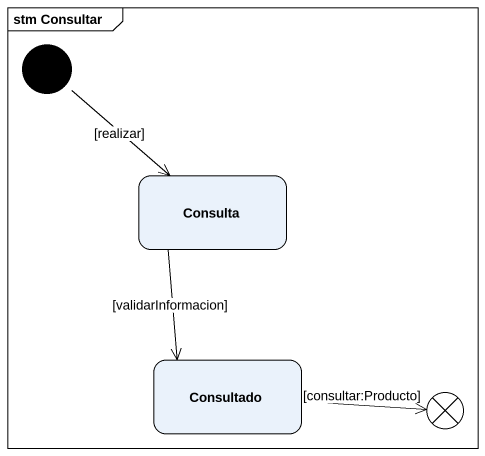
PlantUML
@startuml
mainframe stm Consultar
hide empty description
state Consulta
state Consultado
state exit1 <<choice>>
[*] --> Consulta : [realizar]
Consulta --> Consultado : [validarInformacion]
Consultado -right-> exit1 : [consultar:Producto]
@enduml
